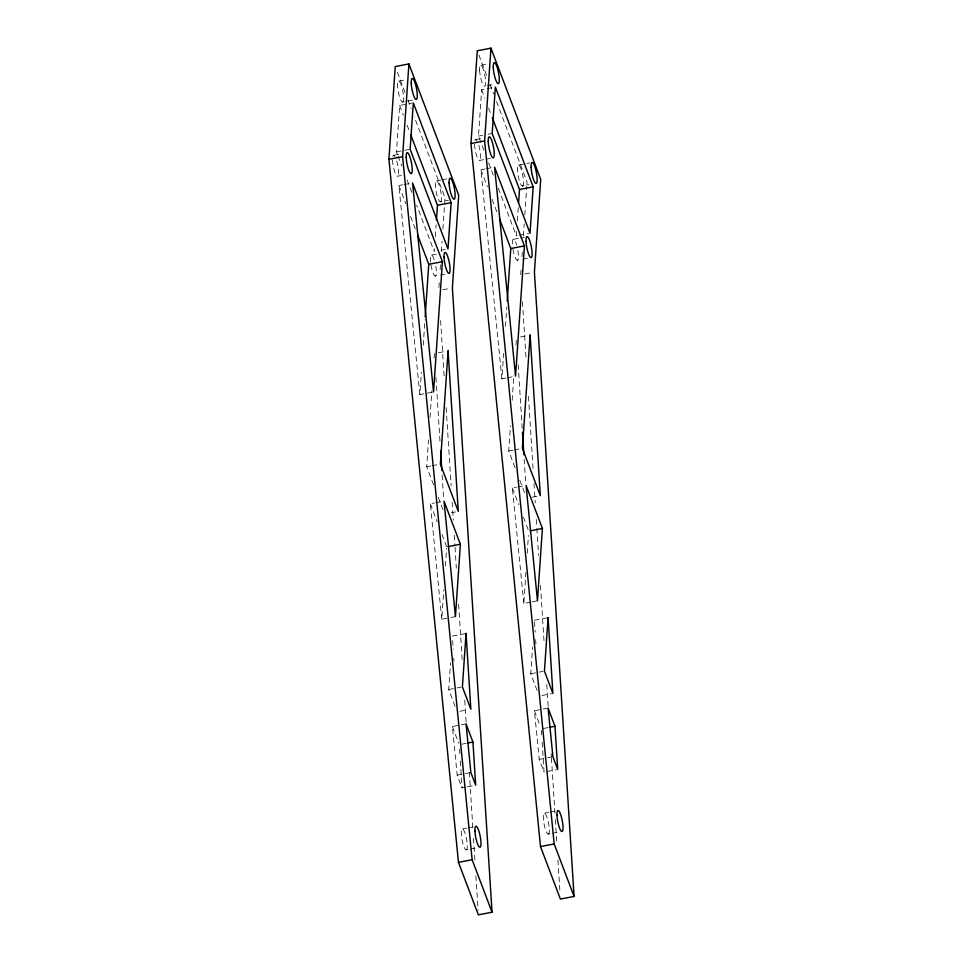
<?xml version="1.0" encoding="UTF-8"?>
<svg xmlns="http://www.w3.org/2000/svg" width="963" height="963" viewBox="0 0 963 963"><rect width="100%" height="100%" fill="white"/><g stroke="black" fill="none" stroke-linecap="round" stroke-linejoin="round"><path stroke-width="0.72" stroke-dasharray="4.82 3.61" d="M397.538 154.682L396.479 151.865L399.633 105.497L411.935 103.125M432.17 392.242L419.868 394.613L421.397 372.151M423.239 345.187L424.972 319.728M434.518 248.635L434.313 251.632L416.726 205.263M435.336 236.669L436.143 224.704M433.543 484.834L426.693 466.766L428.523 439.947M430.04 417.581L431.869 390.761M434.108 357.971L434.409 353.493M438.911 287.576L439.417 280.101M440.127 269.628L440.536 263.645M441.355 251.68L442.065 241.207M442.884 229.242L445.026 197.824L414.307 116.836M455.439 616.585L441.776 619.221L443.787 589.693M445.4 566.075L446.603 548.356M483.835 150.132L478.503 136.084L481.669 89.715L485.773 88.933M455.066 706.252L448.722 689.52L450.552 662.797M505.996 378.038L501.904 378.832L503.637 353.373M505.479 326.409L506.803 306.944M516.649 231.361L516.349 235.851L498.232 188.074M517.36 220.888L518.287 207.43M515.049 467.669L508.729 450.985L510.45 425.658M512.184 400.319L513.905 374.98M515.939 345.163L516.445 337.712M520.742 274.78L521.248 267.305M521.958 256.832L522.476 249.357M523.391 235.899L524.209 223.922M524.823 214.954L526.761 186.533M526.857 185.04L527.062 182.043L495.813 99.658M530.637 602.128L523.812 603.44L525.918 572.443M527.23 553.244L528.434 535.536M537.101 690.471L530.757 673.739L532.587 647.016M398.802 81.097L405.64 79.785M480.838 65.315L487.675 64.003M402.365 102.078A10.689 2.287 79.1 0 0 401.812 86.911A10.689 2.287 79.1 0 0 397.575 85.779A10.689 2.287 79.1 0 0 402.365 102.078L413.296 99.971M487.134 85.767L495.331 84.19M487.134 88.668L493.971 87.344M396.479 151.865L403.304 150.553M404.677 150.288L410.142 149.241M478.503 136.084L482.607 135.302M488.085 134.242L492.177 133.46M393.747 155.296L400.584 153.972M475.782 139.515L482.619 138.191M392.519 159.966A10.689 2.287 79.1 0 0 397.298 176.265L401.402 175.483M474.554 144.185A10.689 2.287 79.1 0 0 479.333 160.484L484.81 159.437M486.171 159.172L490.275 158.377M419.868 394.613L398.875 185.558L402.979 184.764M404.34 184.499L409.817 183.452M501.904 378.832L480.91 169.777L485.015 168.982M486.375 168.718L491.852 167.67M436.648 180.863L440.741 180.069M442.113 179.804L447.578 178.757M518.684 165.082L529.614 162.976M440.199 201.833A10.689 2.287 79.1 0 0 439.658 186.666A10.689 2.287 79.1 0 0 435.408 185.546A10.689 2.287 79.1 0 0 440.199 201.833L448.397 200.256M522.235 186.052A10.689 2.287 79.1 0 0 521.681 170.884A10.689 2.287 79.1 0 0 517.444 169.765A10.689 2.287 79.1 0 0 522.235 186.052L529.072 184.74M441.15 250.32L445.243 249.525M519.081 235.321L528.651 233.479M431.58 255.051L437.058 254.003M513.616 239.269L519.093 238.222M520.453 237.957L524.558 237.163M430.918 264.885A10.689 2.287 79.1 0 0 435.144 276.032L439.236 275.237M440.609 274.973L444.713 274.19M512.954 249.104A10.689 2.287 79.1 0 0 517.179 260.251L521.272 259.456M522.644 259.191L528.109 258.144M442.811 289.779L449.649 288.467M524.847 273.998L531.672 272.685M438.514 352.711L446.724 351.134M520.55 336.93L528.759 335.353M507.369 377.785L514.206 376.461M426.693 466.766L430.798 465.984M432.158 465.719L437.635 464.672M508.729 450.985L512.834 450.203M514.194 449.938L521.031 448.626M441.776 619.221L430.353 503.769L434.457 502.987M435.818 502.722L441.295 501.675M523.812 603.44L512.388 487.988L516.493 487.206M517.853 486.941L524.691 485.629M451.454 512.713L455.559 511.919M532.118 497.197L537.583 496.138M532.009 601.863L537.474 600.804M452.369 636.062L464.672 633.702M534.405 620.28L548.079 617.656M448.722 689.52L461.036 687.161M530.757 673.739L543.06 671.38M459.917 711.296L468.126 709.719M541.952 695.515L551.522 693.673M466.116 787.072L462.011 787.854L457.196 775.143L452.381 726.523L466.056 723.899M542.157 742.304L544.047 772.073L539.232 759.362L534.417 710.742L548.091 708.118M462.011 744.158L466.104 743.364M548.14 727.583L541.302 728.907L541.688 734.853M457.196 775.143L470.871 772.519M539.232 759.362L552.906 756.737M467.488 786.807L472.953 785.748M546.779 771.556L556.361 769.714M462.517 828.926L466.61 828.144M467.982 827.879L473.447 826.832M544.552 813.145L548.645 812.363M550.017 812.098L555.482 811.051M466.068 849.908A10.689 2.287 79.1 0 0 465.514 834.74A10.689 2.287 79.1 0 0 461.277 833.609A10.689 2.287 79.1 0 0 466.068 849.908L468.8 849.378M470.173 849.113L478.37 847.536M548.103 834.127A10.689 2.287 79.1 0 0 547.55 818.959A10.689 2.287 79.1 0 0 543.313 817.828A10.689 2.287 79.1 0 0 548.103 834.127L550.836 833.597M552.196 833.332L560.406 831.755M478.864 54.975L487.338 77.317M489.986 84.299L493.694 94.073M481.669 89.715L484.871 98.142M488.602 107.988L491.262 115.006M488.638 162.783L493.429 175.435M480.91 169.777L487.314 186.653M492.117 199.305L496.908 211.968M397.358 72.153L405.303 93.098M407.951 100.08L411.129 108.458M399.633 105.497L403.365 115.331M407.096 125.166L409.227 130.787M398.068 156.078L401.8 165.925M407.132 179.973L411.923 192.612M519.791 480.176L525.064 494.079M398.875 185.558L405.808 203.843M410.611 216.494L415.414 229.158M512.388 487.988L518.72 504.684M523.463 517.191L528.735 531.107M534.417 710.742L540.243 726.114M438.285 497.353L443.028 509.86M430.353 503.769L437.214 521.85M441.957 534.369L446.7 546.888M452.381 726.523L458.737 743.292M522.452 301.792L526.075 358.826M528.458 396.335L533.141 469.872M533.996 483.378L535.235 502.891M536.283 519.394L536.764 526.893M536.86 528.398L538.57 555.41M540.484 585.42L544.107 642.453M546.767 684.476L548.2 706.986M551.161 753.499L551.354 756.509M551.45 758.001L554.977 813.53M555.35 819.537L556.879 843.54M557.926 860.055L559.936 891.569M518.166 364.724L522.259 429.233M524.173 459.243L525.702 483.245M534.501 621.773L535.163 632.173M535.633 639.601L535.909 644.054M440.609 320.583L444.136 376.1M446.146 407.614L451.105 485.653M452.153 502.156L453.296 520.164M454.247 535.175L454.921 545.684M455.005 547.177L456.342 568.194M458.641 604.21L462.264 661.232M464.744 700.257L466.164 722.768M469.318 772.29L473.038 830.816M473.507 838.316L475.036 862.33M475.891 875.836L478.093 910.348M435.938 377.496L440.043 442.017M442.137 475.024L443.666 499.027M452.658 640.527L453.224 649.435M453.79 658.355L453.97 661.316M459.556 749.154L459.845 753.62M460.314 761.059L462.011 787.854M517.841 250.404A10.689 2.287 79.1 0 1 517.179 260.251M512.388 243.952A10.689 2.287 79.1 0 1 516.625 245.084M478.792 145.317A10.689 2.287 79.1 0 1 479.333 160.484M474.795 140.586A10.689 2.287 79.1 0 1 477.239 141.236M435.806 266.185A10.689 2.287 79.1 0 1 435.144 276.032M430.533 262.201A10.689 2.287 79.1 0 1 431.28 255.063A10.689 2.287 79.1 0 1 434.59 260.865M396.756 161.098A10.689 2.287 79.1 0 1 397.298 176.265M392.76 156.367A10.689 2.287 79.1 0 1 395.215 157.017M479.61 69.998A10.689 2.287 79.1 0 0 484.389 86.297A10.689 2.287 79.1 0 0 483.847 71.13A10.689 2.287 79.1 0 0 479.61 69.998"/><path stroke-width="1.44" d="M388.92 159.304L395.239 66.567L408.914 63.931L458.701 195.2L452.381 287.937L492.045 912.214L478.37 914.85L458.46 862.342L388.92 159.304L402.594 156.668L408.914 63.931M425.177 316.731L428.752 264.307L417.545 234.779M436.456 220.214L437.467 205.263L410.828 135.001M442.414 261.683L433.543 391.977L412.549 182.922L442.414 261.683L428.752 264.307M451.141 202.627L447.988 248.996L410.142 149.241L413.308 102.872L451.141 202.627L437.467 205.263M470.955 143.523L477.275 50.786L490.949 48.15L540.737 179.419L534.417 272.156L574.08 896.433L560.406 899.069L540.496 846.561L470.955 143.523L484.63 140.887L490.949 48.15M460.374 544.251L455.439 616.585L444.027 501.145L460.374 544.251L448.072 546.623M507.212 300.95L510.787 248.526L499.58 218.998M518.588 202.94L519.502 189.482L492.334 117.823M524.45 245.902L515.566 376.196L494.585 167.141L524.45 245.902L510.787 248.526M533.177 186.846L530.023 233.215L492.177 133.46L495.343 87.091L533.177 186.846L519.502 189.482M542.41 528.47L537.474 600.804L526.063 485.364L542.41 528.47L530.107 530.842M467.476 743.111L472.941 742.052L475.686 785.23L470.871 772.519L466.056 723.899L472.941 742.052M549.512 727.318L554.977 726.271L557.721 769.449L552.906 756.737L548.091 708.118L554.977 726.271M458.46 862.342L472.135 859.718L492.045 912.214M540.496 846.561L554.17 843.937L574.08 896.433M484.63 140.887L554.17 843.937M402.594 156.668L472.135 859.718M522.452 432.231L523.884 454.741M440.609 451.009L441.848 470.522M448.084 350.869L440.368 464.142L458.292 511.401L448.084 350.869M466.044 633.437L462.396 686.896L470.859 709.201L466.044 633.437M530.119 335.088L522.403 448.361L540.327 495.62L530.119 335.088M548.079 617.656L544.432 671.115L552.894 693.42L548.079 617.656M493.285 67.374A10.689 2.287 79.1 0 0 498.064 83.661A10.689 2.287 79.1 0 0 497.522 68.493A10.689 2.287 79.1 0 0 493.285 67.374M556.987 815.204A10.689 2.287 79.1 0 0 561.778 831.49A10.689 2.287 79.1 0 0 561.224 816.323A10.689 2.287 79.1 0 0 556.987 815.204M526.063 241.316A10.689 2.287 79.1 0 0 530.842 257.615A10.689 2.287 79.1 0 0 530.3 242.447A10.689 2.287 79.1 0 0 526.063 241.316M488.229 141.561A10.689 2.287 79.1 0 0 493.008 157.86A10.689 2.287 79.1 0 0 492.466 142.693A10.689 2.287 79.1 0 0 488.229 141.561M406.193 157.342A10.689 2.287 79.1 0 0 410.972 173.641A10.689 2.287 79.1 0 0 410.431 158.474A10.689 2.287 79.1 0 0 406.193 157.342M449.083 182.91A10.689 2.287 79.1 0 0 453.874 199.209A10.689 2.287 79.1 0 0 453.32 184.041A10.689 2.287 79.1 0 0 449.083 182.91M531.119 167.129A10.689 2.287 79.1 0 0 535.909 183.427A10.689 2.287 79.1 0 0 535.356 168.26A10.689 2.287 79.1 0 0 531.119 167.129M411.249 83.155A10.689 2.287 79.1 0 0 416.028 99.442A10.689 2.287 79.1 0 0 415.486 84.275A10.689 2.287 79.1 0 0 411.249 83.155M444.027 257.097A10.689 2.287 79.1 0 0 448.806 273.396A10.689 2.287 79.1 0 0 448.264 258.228A10.689 2.287 79.1 0 0 444.027 257.097M474.952 830.985A10.689 2.287 79.1 0 0 479.743 847.271A10.689 2.287 79.1 0 0 479.189 832.104A10.689 2.287 79.1 0 0 474.952 830.985"/></g></svg>
